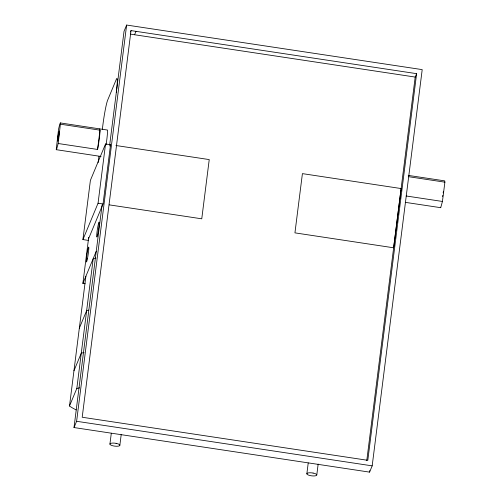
<?xml version="1.0" encoding="UTF-8"?>
<svg xmlns="http://www.w3.org/2000/svg" width="501" height="501" viewBox="0 0 501 501"><rect width="100%" height="100%" fill="white"/><g stroke="black" fill="none" stroke-linecap="round" stroke-linejoin="round"><path stroke-width="0.75" d="M56.488 149.749L58.204 143.518L60.515 122.933L59.807 123.979L58.561 129.164L56.225 149.674L101.077 156.475M405.228 202.335L440.723 207.69L442.439 201.458L444.888 182.17L444.744 180.874L408.246 175.4M88.339 240.399L82.922 239.584L90.399 180.347L105.542 143.981L110.521 144.733M58.204 143.518L97.557 149.448L100.006 130.166L99.599 128.932M85.183 283.754L82.884 283.403L88.696 237.355M98.133 162.606L98.916 156.412M102.336 129.308L102.924 124.661A19.896 1.541 -81.4 0 1 107.64 100.194L116.32 79.333A19.896 1.541 -81.4 0 1 116.276 92.572M76.202 409.912A56.782 16.79 7.2 0 1 69.501 406.017L85.884 276.251L96.236 251.314M82.922 239.584L98.058 203.218L105.542 143.981M69.501 406.017L76.828 388.419L93.211 258.654A56.782 16.79 7.2 0 1 95.985 258.053M109.644 145.303L124.035 31.312L126.64 25.05L422.205 69.62L372.18 465.861L369.575 472.124L74.01 427.553L102.104 204.853M74.01 427.553L76.615 421.291L126.64 25.05M131.018 30.592L82.202 417.252L367.803 460.319L416.619 73.66L131.018 30.592L130.448 31.958M109.926 444.118L111.297 433.246M119.864 445.207L121.236 434.336M306.856 473.802L308.228 462.924M316.795 474.923L318.166 464.051M401.119 188.514L393.623 247.788L294.939 232.865L302.416 173.628L401.101 188.551M366.776 460.626L415.197 77.066L416.619 73.66M369.575 472.124L369.769 470.571M97.557 149.448L97.902 147.701A13.646 1.058 -81.4 0 0 99.981 131.75L100.006 130.166L60.652 124.229M134.581 34.751L135.996 31.344M109.932 146.142L110.533 144.695L103.043 203.97L98.058 203.218M88.502 238.908L103.056 203.932M79.327 328.193L86.654 310.595A56.782 16.79 7.2 0 1 88.708 310.138M73.954 370.765L81.281 353.167A56.782 16.79 7.2 0 1 84.049 352.566M82.884 283.403L85.884 276.251M130.31 34.106L415.197 77.066M60.277 122.927L107.101 129.991A13.646 1.058 -81.4 0 1 106.068 144.751M408.622 176.703L444.888 182.17M115.931 145.509L209.236 159.581L201.759 218.818L109.224 204.859M406.173 195.985L442.439 201.458M76.615 421.291L372.18 465.861M440.723 207.69L440.404 207.201M76.81 388.457A56.782 16.79 7.2 0 1 79.584 387.855M443.31 191.795A4.803 0.369 -81.4 0 1 443.178 192.923M442.815 195.384A4.803 0.369 -81.4 0 1 442.608 196.536M116.094 443.354L114.804 443.166A5.004 1.478 7.2 0 0 109.957 443.93A5.004 1.478 7.2 0 0 113.696 445.971L114.979 446.166A5.004 1.478 7.2 0 0 119.833 445.402A5.004 1.478 7.2 0 0 116.094 443.354M313.081 473.063L311.791 472.869A5.004 1.478 7.2 0 0 306.894 473.608A5.004 1.478 7.2 0 0 310.57 475.662L311.854 475.856A5.004 1.478 7.2 0 0 316.757 475.111A5.004 1.478 7.2 0 0 313.081 473.063M87.393 258.885A7.578 0.589 -81.4 0 0 88.733 247.074A7.578 0.589 -81.4 0 0 86.554 257.639A7.578 0.589 -81.4 0 0 87.393 258.885M97.614 234.687A7.578 0.589 -81.4 0 0 99.179 222.275A7.578 0.589 -81.4 0 0 97.05 231.763A7.578 0.589 -81.4 0 0 97.614 234.687M58.166 139.604A4.803 0.369 -81.4 0 0 59.162 131.719A4.803 0.369 -81.4 0 0 57.822 137.694A4.803 0.369 -81.4 0 0 58.166 139.604"/></g></svg>
